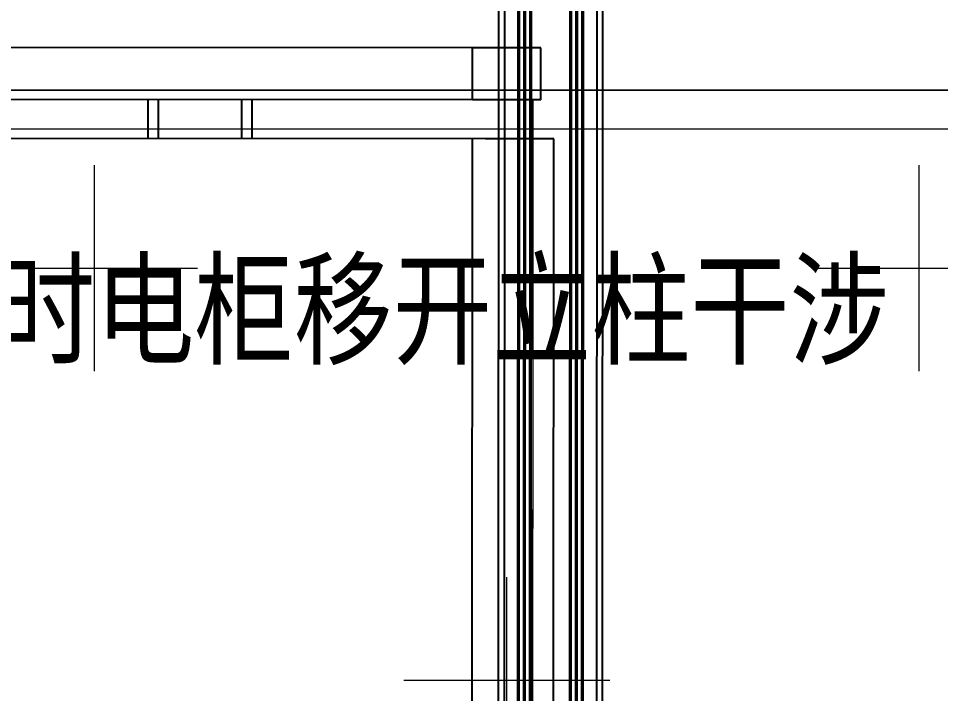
# Model space of a CAD drawing. Header units: millimetres. Extents: x 845401 to 948039, y 511594 to 550263.
# Drawn here: x 922609 to 923319, y 536807 to 537327 of the extents above; entities that cross this region are included whole.
import ezdxf

# ---------------------------------------------------------------- set-up
doc = ezdxf.new("R2010")
doc.units = ezdxf.units.MM
doc.layers.add('00', color=7, linetype='Continuous')
doc.layers.add('A-剖-0.10mm.......SECT-L01', color=255, linetype='Continuous', lineweight=18)
doc.layers.add('物流设备', color=7, linetype='Continuous', lineweight=5)
doc.styles.add('宋体', font='simsun.ttc', dxfattribs={"width": 0.8, "height": 700})

# ---------------------------------------------------------------- blocks, each defined once
blk = doc.blocks.new('*U100551')
at = {"color": 2}
blk.add_lwpolyline([(0, 630), (3410.98, 630), (3410.98, 830), (0, 830)], close=True, dxfattribs=at)
at = {"color": 1}
blk.add_lwpolyline([(0, -630), (3410.98, -630), (3410.98, 630), (0, 630)], close=True, dxfattribs=at)
at = {"color": 4}
blk.add_lwpolyline([(0, -600), (3410.98, -600), (3410.98, 600), (0, 600)], close=True, dxfattribs=at)
for tag, p in [('设备编号', (485.24, 55.29)), ('设备高度', (489.75, -155.56))]:
    blk.add_attdef(tag, p, '', height=100)
at = {"flags": 1}
blk.add_attdef('设备类型', (12414.68, -37.08), '', height=100, dxfattribs=at)
blk = doc.blocks.new('装车区五面扫俯视图20210323')
at = {"color": 7, "linetype": 'Continuous', "lineweight": 25}
for p, q in [((145484.03, 86474.89), (145484.03, 84114.89)), ((145488.53, 86474.89), (145488.53, 84114.89)), ((145498.93, 86474.89), (145498.93, 84114.89)), ((145499.93, 86474.89), (145499.93, 84114.89)), ((145503.51, 86474.89), (145503.51, 84114.89)), ((145504.03, 86474.89), (145504.03, 84114.89)), ((145504.55, 86474.89), (145504.55, 84114.89)), ((145508.13, 86474.89), (145508.13, 84114.89)), ((145509.13, 86474.89), (145509.13, 84114.89)), ((145538.93, 86474.89), (145538.93, 84114.89)), ((145539.93, 86474.89), (145539.93, 84114.89)), ((145543.51, 86474.89), (145543.51, 84114.89)), ((145544.03, 86474.89), (145544.03, 84114.89)), ((145544.55, 86474.89), (145544.55, 84114.89)), ((145548.13, 86474.89), (145548.13, 84114.89)), ((145549.13, 86474.89), (145549.13, 84114.89)), ((145559.53, 86474.89), (145559.53, 84114.89)), ((145564.03, 86474.89), (145564.03, 84114.89)), ((145484.03, 85964.89), (144324.03, 85964.89)), ((145464.03, 85924.89), (145464.03, 85964.89)), ((145516.53, 85964.89), (145464.03, 85964.89)), ((145516.53, 85924.89), (145516.53, 85964.89)), ((145484.03, 85924.89), (144324.03, 85924.89)), ((145214.03, 85924.89), (145214.03, 85894.89)), ((145294.03, 85924.89), (145294.03, 85894.89)), ((145516.53, 85924.89), (145464.03, 85924.89)), ((145484.03, 85894.89), (144530.53, 85894.89)), ((145464.03, 84694.89), (145464.03, 85894.89))]:
    blk.add_line(p, q, dxfattribs=at)
at = {"color": 8, "linetype": 'Continuous', "lineweight": 25}
for p, q in [((145222.03, 85924.89), (145222.03, 85894.89)), ((145286.03, 85924.89), (145286.03, 85894.89))]:
    blk.add_line(p, q, dxfattribs=at)
at = {"color": 6, "linetype": 'Continuous', "lineweight": 25}
for p, q in [((145526.53, 85894.89), (145474.03, 85894.89)), ((145526.53, 84694.89), (145526.53, 85894.89))]:
    blk.add_line(p, q, dxfattribs=at)
blk = doc.blocks.new('*U100487')
at = {"color": 1}
blk.add_lwpolyline([(0, -630), (1499.91, -630), (1499.91, 630), (0, 630)], close=True, dxfattribs=at)
at = {"color": 4}
blk.add_lwpolyline([(0, -600), (1499.91, -600), (1499.91, 600), (0, 600)], close=True, dxfattribs=at)
for tag, p in [('设备编号', (485.24, 55.29)), ('设备高度', (489.75, -155.56))]:
    blk.add_attdef(tag, p, '', height=100)
at = {"flags": 1}
blk.add_attdef('设备类型', (1099.76, -37.08), '', height=100, dxfattribs=at)
blk = doc.blocks.new('C线')
at = {"color": 4, "rotation": 359.9712527628268}
blk.add_blockref('装车区五面扫俯视图20210323', (859321.43, 390250.68, 12.69), dxfattribs=at)
at = {"layer": 'A-剖-0.10mm.......SECT-L01', "color": 1, "rotation": 359.9712527628268}
blk.add_blockref('*U100487', (1003375.02, 475473.06, 12.69), dxfattribs=at)
at = {"layer": '物流设备', "color": 0}
blk.add_blockref('*U100551', (1003374.99, 475479.87, 12.69), dxfattribs=at)
at = {"layer": 'A-剖-0.10mm.......SECT-L01', "color": 1, "insert": (1004308.8, 475976.21, -3.59), "char_height": 70, "width": 1040.0028, "attachment_point": 1, "style": '宋体'}
blk.add_mtext('安装时电柜移开立柱干涉', dxfattribs=at)
blk = doc.blocks.new('BC线平台')
at = {"layer": 'A-剖-0.10mm.......SECT-L01'}
h = blk.add_hatch(dxfattribs=at)
h.set_pattern_fill('CROSS', color=2, scale=50)
h.set_pattern_definition([(0, (691447.87, 341554.85), (317.5, 317.5), [158.75, -476.25]), (90, (691527.24, 341475.47), (-317.5, 317.5), [158.75, -476.25])])
h.paths.add_polyline_path([(791174.13, 370096.42), (802932.03, 370096.42), (802932.03, 366396.42), (791174.13, 366396.42)])

msp = doc.modelspace()

# ---------------------------------------------------------------- block references
at = {"layer": '00'}
for name, p in [('BC线平台', (120688.34, 168041.31, -0.98)), ('C线', (-81869.83, 61162.22))]:
    msp.add_blockref(name, p, dxfattribs=at)

doc.saveas('drawing.dxf')
